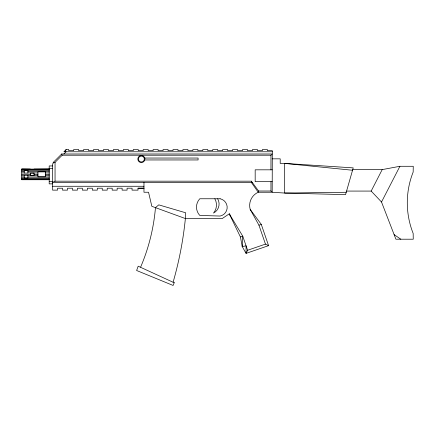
<?xml version="1.0" encoding="UTF-8"?>
<svg xmlns="http://www.w3.org/2000/svg" width="435" height="435" viewBox="0 0 435 435"><rect width="100%" height="100%" fill="white"/><g stroke="black" fill="none" stroke-linecap="round" stroke-linejoin="round"><path stroke-width="0.65" d="M252.572 182.406L52.591 182.406L55.049 181.177L251.343 181.177L258.597 191.014L258.227 192.243A14.48 14.48 0 0 0 250.196 209.431L261.277 224.389L268.58 245.65L246.074 253.382L242.241 246.585L242.746 236.161L229.278 213.835L222.203 218.555L185.375 218.555L151.837 206.32L148.542 192.243L143.969 192.243L143.969 182.406M242.241 246.585L240.419 236.961L242.746 236.161L247.597 250.261L246.074 253.382L246.074 245.829L242.241 246.585L242.322 245.242M65.125 151.766L66.115 149.548L68.719 149.548L68.719 150.657L73.684 150.657L73.684 149.548L78.653 149.548L78.653 150.657L83.618 150.657L83.618 149.548L88.588 149.548L88.588 150.657L93.552 150.657L93.552 149.548L98.517 149.548L98.517 150.657L103.486 150.657L103.486 149.548L108.451 149.548L108.451 150.657L113.415 150.657L113.415 149.548L118.385 149.548L118.385 150.657L123.35 150.657L123.35 149.548L128.314 149.548L128.314 150.657L133.284 150.657L133.284 149.548L138.248 149.548L138.248 150.657L143.213 150.657L143.213 149.548L148.183 149.548L148.183 150.657L153.147 150.657L153.147 149.548L158.112 149.548L158.112 150.657L163.082 150.657L163.082 149.548L168.046 149.548L168.046 150.657L173.016 150.657L173.016 149.548L177.98 149.548L177.98 150.657L182.945 150.657L182.945 149.548L187.915 149.548L187.915 150.657L192.879 150.657L192.879 149.548L197.843 149.548L197.843 150.657L202.813 150.657L202.813 149.548L207.778 149.548L207.778 150.657L212.742 150.657L212.742 149.548L217.712 149.548L217.712 150.657L222.676 150.657L222.676 149.548L227.641 149.548L227.641 150.657L232.611 150.657L232.611 149.548L237.575 149.548L237.575 150.657L242.54 150.657L242.54 149.548L247.51 149.548L247.51 150.657L252.474 150.657L252.474 149.548L257.438 149.548L257.438 150.657L262.408 150.657L262.408 149.548L267.373 149.548L267.373 150.657L272.305 150.657L272.19 192.243L284.68 193.058L345.548 194.641L353.231 167.888L284.68 163.408L280.205 163.408L280.205 158.835L272.19 158.835M371.18 191.074L382.186 169.612L399.923 166.284L413.25 166.284L413.168 172.037A83.254 83.254 0 0 0 413.168 233.454L413.25 239.206L395.894 239.206L381.517 202.009L371.18 191.074L346.575 191.074M381.517 202.009L399.923 166.284M53.173 162.902L55.049 162.353L62.183 155.219L270.962 155.219L272.19 153.99L61.672 153.99L53.461 162.201L52.591 164.299L52.591 190.128L57.556 190.128L57.556 188.214L62.526 188.214L62.526 190.128L67.49 190.128L67.49 188.208L72.455 188.208L72.455 190.128L77.425 190.128L77.425 188.208L82.389 188.208L82.389 190.128L87.353 190.128L87.353 188.208L92.323 188.208L92.323 190.128L97.288 190.128L97.288 188.208L102.258 188.208L102.258 190.128L107.222 190.128L107.222 188.208L112.186 188.208L112.186 190.128L117.156 190.128L117.156 188.203L122.121 188.203L122.121 190.128L127.085 190.128L127.085 188.203L132.055 188.203L132.055 190.128L138.009 190.128L138.009 188.203L143.969 188.197L138.009 188.203M66.115 149.548L63.896 151.766L272.267 151.766M63.885 153.99L66.098 151.777M250.196 209.431L258.95 225.183L261.277 224.389M247.597 250.261L265.459 244.122L268.58 245.65M346.227 192.275L284.68 193.058L284.68 163.408L352.551 170.254M144.746 158.041L198.083 158.041L198.083 159.955L144.763 159.955M52.591 165.947L49.198 165.947L49.198 183.869L52.591 183.869M49.198 168.405L52.591 168.405M49.198 168.921L34.044 169.084M21.75 169.106L49.198 169.106M21.75 169.645L49.198 169.645M352.736 169.612L382.186 169.612M272.19 169.824L255.176 169.824L255.176 181.678L272.19 181.678M21.75 170.504L49.198 170.504M21.75 171.629L24.208 171.629M27.894 171.629L49.198 171.629M21.75 172.929L24.208 172.929M27.894 172.929L37.932 172.929M45.311 172.929L49.198 172.929M21.75 174.332L30.358 174.332M34.044 174.332L37.932 174.332M45.311 174.332L49.198 174.332M21.75 175.729L24.208 175.729M27.894 175.729L37.932 175.729M45.311 175.729L49.198 175.729M21.75 177.034L24.208 177.034M27.894 177.034L49.198 177.034M21.75 178.154L49.198 178.154M21.75 179.013L49.198 179.013M21.75 179.557L49.198 179.557M49.198 179.742L21.75 179.742L21.75 168.921L30.358 169.084M49.198 181.411L52.591 181.411M52.591 186.267L143.969 186.267M258.597 191.014L270.962 191.014L272.19 192.243L258.227 192.243L251.343 182.406L251.343 181.177M173.092 282.239L174.392 282.31L173.103 285.452L136.617 270.494L138.183 266.198L173.092 282.239A357.184 357.184 0 0 0 185.375 218.555L185.707 212.791L158.775 204.858L155.464 207.647A192.08 192.08 0 0 1 140.63 267.09M394.121 234.617L400.809 239.206M230.322 215.581L229.278 213.835L240.419 236.961M61.672 153.99L62.183 155.219M258.95 225.183L265.459 244.122M270.962 155.219L270.962 169.824M270.962 181.678L270.962 191.014M55.049 162.353L55.049 181.177M214.836 198.762A12.544 12.544 0 0 1 213.509 213.074A10.174 10.174 0 0 0 217.652 198.762M144.898 158.753L144.567 160.553A3.54 3.54 0 0 1 139.075 161.738A3.54 3.54 0 0 1 139.358 156.127A3.54 3.54 0 0 1 144.703 157.845L144.898 158.753M27.894 170.645L24.208 170.645L24.208 173.103L27.894 173.103L27.894 170.645M45.311 171.874L37.932 171.874L37.932 176.789L45.311 176.789L45.311 171.874M34.044 173.103L30.358 173.103L30.358 175.561L34.044 175.561L34.044 173.103M27.894 175.561L24.208 175.561L24.208 178.018L27.894 178.018L27.894 175.561M220.094 198.762L199.785 198.762A12.191 12.191 0 0 0 199.785 215.434L220.094 216.048A8.814 8.814 0 0 0 220.094 198.762M139.461 161.287A2.953 2.953 0 0 0 144.273 159.569A2.953 2.953 0 0 0 140.375 156.257A2.953 2.953 0 0 0 139.461 161.287"/></g></svg>
